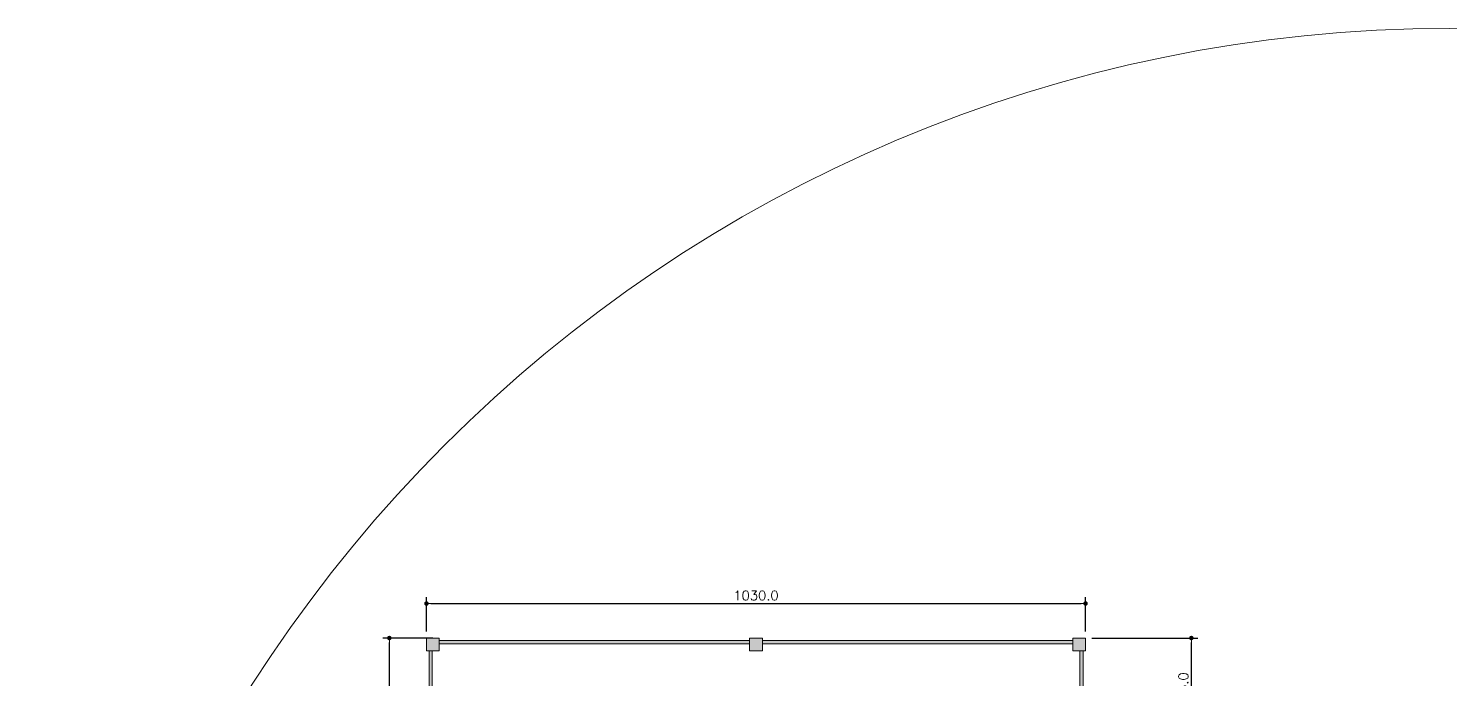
# Model space of a CAD drawing. Header units: millimetres. Extents: x 1206 to 2034, y 106 to 342.
# Drawn here: x 1853.28 to 1875.49, y 154.76 to 164.92 of the extents above; entities that cross this region are included whole.
import ezdxf

# ---------------------------------------------------------------- set-up
doc = ezdxf.new("R2010")
doc.units = ezdxf.units.MM
doc.header["$PDMODE"] = 34
doc.header["$PDSIZE"] = -5
doc.layers.get('0').update_dxf_attribs({"color": 1})
doc.layers.get('DEFPOINTS').update_dxf_attribs({"lineweight": 0})
for name, color, linetype, lineweight in [('AR-ALVENARIA', 7, 'Continuous', 9), ('AR-CONSTRUIR', 16, 'Continuous', 9), ('AR-COTA', 1, 'Continuous', 5), ('AR-DIVISÓRIA', 7, 'Continuous', 5), ('AR-PENA_010', 10, 'Continuous', 9)]:
    doc.layers.add(name, color=color, linetype=linetype, lineweight=lineweight)
doc.styles.add('100_COTAS', font='romans.shx', dxfattribs={"height": 0.15})
doc.dimstyles.new('COTA_100', dxfattribs={"dimtxt": 0.16, "dimasz": 0.07, "dimexe": 0.1, "dimexo": 0.1, "dimgap": 0.05, "dimtad": 1, "dimdec": 1, "dimlfac": 100, "dimzin": 0, "dimdsep": 46, "dimtxsty": '100_COTAS', "dimblk1": 'DOT', "dimblk2": 'DOT', "dimsah": 1, "dimcen": 0.09, "dimclrd": 256, "dimclre": 256, "dimclrt": 7, "dimaunit": 1, "dimadec": 0, "dimazin": 0, "dimtfac": 0.05, "dimtdec": 1, "dimtix": 1, "dimtofl": 0, "dimtmove": 2, "dimatfit": 3, "dimldrblk": 'DOT', "dimfxl": 1, "dimtvp": 0.75, "dimtolj": 1, "dimtzin": 0, "dimarcsym": 0})

# ---------------------------------------------------------------- blocks, each defined once
blk = doc.blocks.new('_DOT')
at = {"color": 0, "linetype": 'ByBlock'}
blk.add_line((-0.5, 0), (-1, 0), dxfattribs=at)
at = {"color": 0, "linetype": 'ByBlock', "const_width": 0.5}
blk.add_lwpolyline([(-0.25, 0, 1), (0.25, 0, 1)], format="xyb", close=True, dxfattribs=at)
blk = doc.blocks.new('*D168')
at = {"layer": 'AR-COTA', "lineweight": -2, "transparency": 16777216}
for p, q in [((1859.601, 155.397), (1858.821, 155.397)), ((1858.921, 151.772), (1858.921, 155.327)), ((1859.551, 151.702), (1858.821, 151.702))]:
    blk.add_line(p, q, dxfattribs=at)
at = {"layer": 'DEFPOINTS', "color": 0, "transparency": 16777216}
for p in [(1858.921, 155.397), (1859.701, 155.397), (1859.651, 151.702)]:
    blk.add_point(p, dxfattribs=at)
at = {"layer": 'AR-COTA', "lineweight": -2, "transparency": 16777216, "xscale": 0.07, "yscale": 0.07, "zscale": 0.07}
for p, rotation in [((1858.921, 155.397), 90), ((1858.921, 151.702), 270)]:
    blk.add_blockref('_DOT', p, dxfattribs=dict(at, rotation=rotation))
at = {"layer": 'AR-COTA', "color": 7, "transparency": 16777216, "insert": (1858.796, 153.549), "char_height": 0.15, "attachment_point": 5, "rotation": 90, "style": '100_COTAS'}
blk.add_mtext('\\A1;369.5', dxfattribs=at)
blk = doc.blocks.new('*D171')
at = {"layer": 'AR-COTA', "lineweight": -2, "transparency": 16777216}
for p, q in [((1869.901, 155.397), (1871.554, 155.397)), ((1871.454, 153.817), (1871.454, 155.327)), ((1869.751, 153.747), (1871.554, 153.747))]:
    blk.add_line(p, q, dxfattribs=at)
at = {"layer": 'DEFPOINTS', "color": 0, "transparency": 16777216}
for p in [(1869.801, 155.397), (1871.454, 155.397), (1869.651, 153.747)]:
    blk.add_point(p, dxfattribs=at)
at = {"layer": 'AR-COTA', "lineweight": -2, "transparency": 16777216, "xscale": 0.07, "yscale": 0.07, "zscale": 0.07}
for p, rotation in [((1871.454, 155.397), 90), ((1871.454, 153.747), 270)]:
    blk.add_blockref('_DOT', p, dxfattribs=dict(at, rotation=rotation))
at = {"layer": 'AR-COTA', "color": 7, "transparency": 16777216, "insert": (1871.329, 154.572), "char_height": 0.15, "attachment_point": 5, "rotation": 90, "style": '100_COTAS'}
blk.add_mtext('\\A1;165.0', dxfattribs=at)
blk = doc.blocks.new('*D172')
at = {"layer": 'AR-COTA', "lineweight": -2, "transparency": 16777216}
for p, q in [((1859.501, 155.497), (1859.501, 156.036)), ((1859.571, 155.936), (1869.731, 155.936)), ((1869.801, 155.497), (1869.801, 156.036))]:
    blk.add_line(p, q, dxfattribs=at)
at = {"layer": 'DEFPOINTS', "color": 0, "transparency": 16777216}
for p in [(1869.801, 155.936), (1859.501, 155.397), (1869.801, 155.397)]:
    blk.add_point(p, dxfattribs=at)
at = {"layer": 'AR-COTA', "lineweight": -2, "transparency": 16777216, "xscale": 0.07, "yscale": 0.07, "zscale": 0.07, "rotation": 180}
blk.add_blockref('_DOT', (1859.501, 155.936), dxfattribs=at)
at = {"layer": 'AR-COTA', "lineweight": -2, "transparency": 16777216, "xscale": 0.07, "yscale": 0.07, "zscale": 0.07}
blk.add_blockref('_DOT', (1869.801, 155.936), dxfattribs=at)
at = {"layer": 'AR-COTA', "color": 7, "transparency": 16777216, "insert": (1864.651, 156.061), "char_height": 0.15, "attachment_point": 5, "style": '100_COTAS'}
blk.add_mtext('\\A1;1030.0', dxfattribs=at)

msp = doc.modelspace()

# ---------------------------------------------------------------- hatches: boundary and pattern name
at = {"layer": 'AR-CONSTRUIR'}
h = msp.add_hatch(color=256, dxfattribs=at)
h.dxf.hatch_style = 1
h.paths.add_polyline_path([(1859.7009, 155.3968), (1859.5009, 155.3968), (1859.5009, 155.1968), (1859.7009, 155.1968)])
h.paths.add_polyline_path([(1864.5509, 155.3568), (1859.7009, 155.3568), (1859.7009, 155.3068), (1864.5509, 155.3068)])
h.paths.add_polyline_path([(1864.7509, 155.3968), (1864.5509, 155.3968), (1864.5509, 155.1968), (1864.7509, 155.1968)])
h.paths.add_polyline_path([(1869.6009, 155.3568), (1864.7509, 155.3568), (1864.7509, 155.3068), (1869.6009, 155.3068)])
h.paths.add_polyline_path([(1869.8009, 155.3968), (1869.6009, 155.3968), (1869.6009, 155.1968), (1869.8009, 155.1968)])
h.paths.add_polyline_path([(1869.7609, 155.1968), (1869.7109, 155.1968), (1869.7109, 153.8968), (1869.7609, 153.8968)])
h.paths.add_polyline_path([(1869.8009, 153.8968), (1867.5259, 153.8968), (1867.5259, 153.7468), (1868.0509, 153.7468), (1868.0509, 152.7468), (1868.2009, 152.7468), (1868.2009, 153.7468), (1869.6509, 153.7468), (1869.6509, 152.9968), (1869.8009, 152.9968)])
h.paths.add_polyline_path([(1868.6509, 152.1968), (1868.5009, 152.1968), (1868.5009, 150.2468), (1868.6509, 150.2468)])
h.paths.add_polyline_path([(1869.8009, 150.2468), (1869.6509, 150.2468), (1869.6509, 147.9968), (1869.8009, 147.9968), (1869.8009, 148.8468)])
h.paths.add_polyline_path([(1869.8009, 150.9968), (1869.6509, 150.9968), (1869.6509, 150.2468), (1869.8009, 150.2468)])
h.paths.add_polyline_path([(1870.0009, 148.8468), (1869.8009, 148.8468), (1869.8009, 148.6968), (1870.0009, 148.6968)])
h.paths.add_polyline_path([(1870.9509, 148.8468), (1870.6009, 148.8468), (1870.6009, 148.6968), (1870.8009, 148.6968), (1870.8009, 147.1968), (1870.9509, 147.1968)])
h.paths.add_polyline_path([(1868.6509, 150.2468), (1868.1009, 150.2468), (1868.1009, 150.0968), (1868.6509, 150.0968)])
h.paths.add_polyline_path([(1866.1009, 150.2468), (1865.2509, 150.2468), (1865.2509, 150.0968), (1865.5509, 150.0968), (1865.5509, 149.1018), (1865.7009, 149.1018), (1865.7009, 150.0968), (1866.1009, 150.0968)])
h.paths.add_polyline_path([(1862.2509, 150.2468), (1861.8009, 150.2468), (1861.8009, 148.2018), (1861.9509, 148.2018), (1861.9509, 150.0968), (1862.2509, 150.0968)])
h.paths.add_polyline_path([(1862.6759, 148.2018), (1861.9509, 148.2018), (1861.9509, 148.0518), (1862.6759, 148.0518)])
h.paths.add_polyline_path([(1865.5509, 148.2018), (1864.6759, 148.2018), (1864.6759, 148.0518), (1865.5509, 148.0518)])
h.paths.add_polyline_path([(1861.9509, 152.8468), (1861.8009, 152.8468), (1861.8009, 151.8518), (1860.5509, 151.8518), (1860.5509, 151.7018), (1861.8009, 151.7018), (1861.8009, 150.2468), (1861.9509, 150.2468)])
h.paths.add_polyline_path([(1862.4759, 153.8968), (1861.8009, 153.8968), (1861.8009, 153.6468), (1861.9509, 153.6468), (1861.9509, 153.7468), (1862.4759, 153.7468)])
h.paths.add_polyline_path([(1865.5259, 153.8968), (1864.4759, 153.8968), (1864.4759, 153.7468), (1865.5259, 153.7468)])
h.paths.add_polyline_path([(1859.7509, 151.8518), (1859.5009, 151.8518), (1859.5009, 150.9518), (1859.6509, 150.9518), (1859.6509, 151.7018), (1859.7509, 151.7018)])
h.paths.add_polyline_path([(1859.5909, 155.1968), (1859.5409, 155.1968), (1859.5409, 151.8518), (1859.5909, 151.8518)])
h.paths.add_polyline_path([(1859.6509, 148.9518), (1859.5009, 148.9518), (1859.5009, 148.2018), (1859.6509, 148.2018)])

# ---------------------------------------------------------------- linework, layer by layer
at = {"layer": 'AR-ALVENARIA', "color": 8}
for p, q in [((1859.5009, 155.1968), (1859.5009, 155.3968)), ((1869.8009, 155.3968), (1869.6009, 155.3968))]:
    msp.add_line(p, q, dxfattribs=at)
for points in [[(1859.5009, 155.1968), (1859.7009, 155.1968), (1859.7009, 155.3968), (1859.5009, 155.3968)], [(1864.5509, 155.1968), (1864.7509, 155.1968), (1864.7509, 155.3968), (1864.5509, 155.3968)], [(1869.6009, 155.1968), (1869.8009, 155.1968), (1869.8009, 155.3968), (1869.6009, 155.3968)]]:
    msp.add_lwpolyline(points, close=True, dxfattribs=at)
at = {"layer": 'AR-DIVISÓRIA', "color": 8}
for p, q in [((1864.5509, 155.3568), (1859.7009, 155.3568)), ((1864.5509, 155.3068), (1859.7009, 155.3068)), ((1869.6009, 155.3568), (1864.7509, 155.3568)), ((1869.6009, 155.3068), (1864.7509, 155.3068)), ((1859.5409, 151.8518), (1859.5409, 155.1968)), ((1859.5909, 155.1968), (1859.5909, 151.8518)), ((1869.7109, 153.8968), (1869.7109, 155.1968)), ((1869.7609, 155.1968), (1869.7609, 153.8968))]:
    msp.add_line(p, q, dxfattribs=at)
at = {"layer": 'AR-PENA_010'}
msp.add_circle((1875.4893, 142.7069), 22.2086, dxfattribs=at)

# ---------------------------------------------------------------- dimensions: what is measured, and where the dimension line sits
at = {"layer": 'AR-COTA'}
dim = msp.add_linear_dim(base=(1869.8009, 155.9357), p1=(1859.5009, 155.3968), p2=(1869.8009, 155.3968), dimstyle='COTA_100', dxfattribs=at)
dim.commit()
dim.dimension.update_dxf_attribs({"geometry": '*D172', "text_midpoint": (1864.6509, 156.0607)})
for base, p1, p2, picture, middle in [((1858.921, 155.3968), (1859.6509, 151.7018), (1859.7009, 155.3968), '*D168', (1858.796, 153.5493)), ((1871.4544, 155.3968), (1869.6509, 153.7468), (1869.8009, 155.3968), '*D171', (1871.3294, 154.5718))]:
    dim = msp.add_linear_dim(base=base, p1=p1, p2=p2, angle=90, dimstyle='COTA_100', dxfattribs=at)
    dim.commit()
    dim.dimension.update_dxf_attribs({"geometry": picture, "text_midpoint": middle})

doc.saveas('drawing.dxf')
